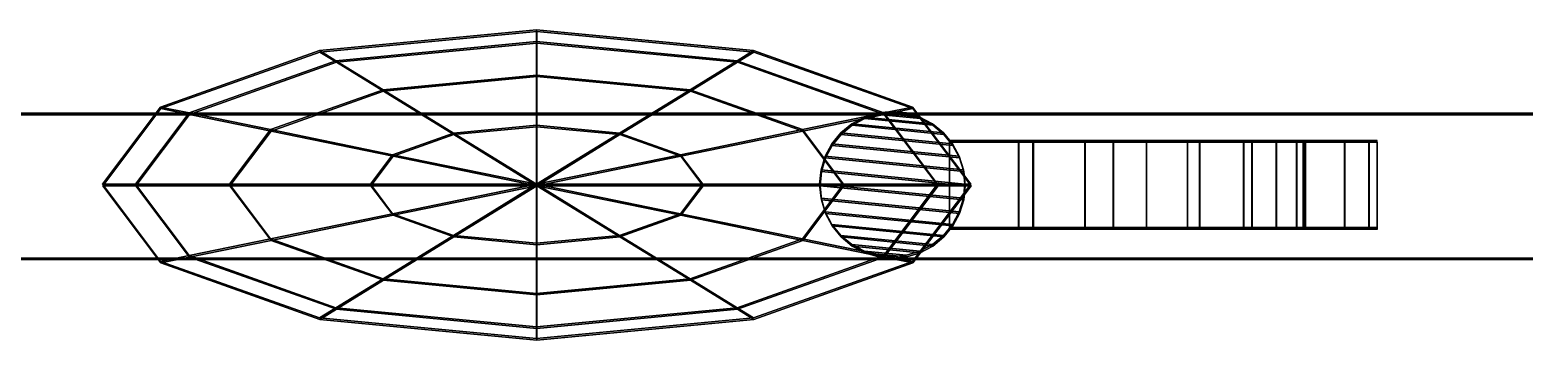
# Model space of a CAD drawing. Extents: x -25 to 25, y -1.1 to 1.1.
# Drawn here: x -3.55 to 6.77, y -1.08 to 1.06 of the extents above; entities that cross this region are included whole.
import ezdxf

# ---------------------------------------------------------------- set-up
doc = ezdxf.new("R2010")
doc.units = 0

# ---------------------------------------------------------------- blocks, each defined once
blk = doc.blocks.new('Noteline_007')
at = {"layer": 'Meshes', "color": 250}
mesh = blk.add_polyface(dxfattribs=at)
corners = [(25.0304, 0.499658, -0.169316), (25.0304, -0.499659, -0.169316), (-25.0184, -0.499658, -0.169316), (-25.0184, 0.499659, -0.169316), (25.0304, 0.499658, 0.219393), (25.0304, -0.499659, 0.219393), (-25.0184, -0.499658, 0.219393), (-25.0184, 0.499658, 0.219393)]
mesh.append_faces([[corners[k] for k in face] for face in [(0, 1, 2, 3), (4, 7, 6, 5), (0, 4, 5, 1), (1, 5, 6, 2), (2, 6, 7, 3), (4, 0, 3, 7)]], dxfattribs={"color": 250})
blk = doc.blocks.new('Noteline_006')
at = {"layer": 'Meshes', "color": 250}
mesh = blk.add_polyface(dxfattribs=at)
corners = [(25.0304, 0.499658, -0.169316), (25.0304, -0.499659, -0.169316), (-25.0184, -0.499658, -0.169316), (-25.0184, 0.499659, -0.169316), (25.0304, 0.499658, 0.219393), (25.0304, -0.499659, 0.219393), (-25.0184, -0.499658, 0.219393), (-25.0184, 0.499658, 0.219393)]
mesh.append_faces([[corners[k] for k in face] for face in [(0, 1, 2, 3), (4, 7, 6, 5), (0, 4, 5, 1), (1, 5, 6, 2), (2, 6, 7, 3), (4, 0, 3, 7)]], dxfattribs={"color": 250})
blk = doc.blocks.new('Noteline_005')
at = {"layer": 'Meshes', "color": 250}
mesh = blk.add_polyface(dxfattribs=at)
corners = [(25.0304, 0.499658, -0.169316), (25.0304, -0.499659, -0.169316), (-25.0184, -0.499658, -0.169316), (-25.0184, 0.499659, -0.169316), (25.0304, 0.499658, 0.219393), (25.0304, -0.499659, 0.219393), (-25.0184, -0.499658, 0.219393), (-25.0184, 0.499658, 0.219393)]
mesh.append_faces([[corners[k] for k in face] for face in [(0, 1, 2, 3), (4, 7, 6, 5), (0, 4, 5, 1), (1, 5, 6, 2), (2, 6, 7, 3), (4, 0, 3, 7)]], dxfattribs={"color": 250})
blk = doc.blocks.new('Noteline_004')
at = {"layer": 'Meshes', "color": 250}
mesh = blk.add_polyface(dxfattribs=at)
corners = [(25.0304, 0.499658, -0.169316), (25.0304, -0.499659, -0.169316), (-25.0184, -0.499658, -0.169316), (-25.0184, 0.499659, -0.169316), (25.0304, 0.499658, 0.219393), (25.0304, -0.499659, 0.219393), (-25.0184, -0.499658, 0.219393), (-25.0184, 0.499658, 0.219393)]
mesh.append_faces([[corners[k] for k in face] for face in [(0, 1, 2, 3), (4, 7, 6, 5), (0, 4, 5, 1), (1, 5, 6, 2), (2, 6, 7, 3), (4, 0, 3, 7)]], dxfattribs={"color": 250})
blk = doc.blocks.new('Noteline')
at = {"color": 50}
for points in [[(-0.048166, 1.06459, -2.01819), (-1.5476, 0.921853, -2.01819), (-1.43346, 0.851622, -1.35222), (-0.048166, 0.983489, -1.35222)], [(-0.048166, 0.983489, -2.68416), (-1.43346, 0.851622, -2.68416), (-1.5476, 0.921853, -2.01819), (-0.048166, 1.06459, -2.01819)], [(1.33713, 0.851622, -2.68416), (-0.048166, 0.983489, -2.68416), (-0.048166, 1.06459, -2.01819), (1.45126, 0.921853, -2.01819)], [(1.45126, 0.921853, -2.01819), (-0.048166, 1.06459, -2.01819), (-0.048166, 0.983489, -1.35222), (1.33713, 0.851622, -1.35222)], [(-0.048166, 0.983489, -1.35222), (-1.43346, 0.851622, -1.35222), (-1.10842, 0.651621, -0.787638), (-0.048166, 0.752547, -0.787638)], [(-0.048166, 0.752547, -3.24874), (-1.10842, 0.651621, -3.24874), (-1.43346, 0.851622, -2.68416), (-0.048166, 0.983489, -2.68416)], [(1.01209, 0.651621, -3.24874), (-0.048166, 0.752547, -3.24874), (-0.048166, 0.983489, -2.68416), (1.33713, 0.851622, -2.68416)], [(1.33713, 0.851622, -1.35222), (-0.048166, 0.983489, -1.35222), (-0.048166, 0.752547, -0.787638), (1.01209, 0.651621, -0.787638)], [(-1.43346, 0.851622, -2.68416), (-2.44757, 0.491355, -2.68416), (-2.64526, 0.531903, -2.01819), (-1.5476, 0.921853, -2.01819)], [(-1.5476, 0.921853, -2.01819), (-2.64526, 0.531903, -2.01819), (-2.44757, 0.491355, -1.35222), (-1.43346, 0.851622, -1.35222)], [(-1.10842, 0.651621, -3.24874), (-1.88459, 0.375885, -3.24874), (-2.44757, 0.491355, -2.68416), (-1.43346, 0.851622, -2.68416)], [(-1.43346, 0.851622, -1.35222), (-2.44757, 0.491355, -1.35222), (-1.88459, 0.375885, -0.787638), (-1.10842, 0.651621, -0.787638)], [(2.35123, 0.491355, -1.35222), (1.33713, 0.851622, -1.35222), (1.01209, 0.651621, -0.787638), (1.78825, 0.375885, -0.787638)], [(1.78825, 0.375885, -3.24874), (1.01209, 0.651621, -3.24874), (1.33713, 0.851622, -2.68416), (2.35123, 0.491355, -2.68416)], [(2.54892, 0.531903, -2.01819), (1.45126, 0.921853, -2.01819), (1.33713, 0.851622, -1.35222), (2.35123, 0.491355, -1.35222)], [(2.35123, 0.491355, -2.68416), (1.33713, 0.851622, -2.68416), (1.45126, 0.921853, -2.01819), (2.54892, 0.531903, -2.01819)], [(-0.048166, 0.752547, -0.787638), (-1.10842, 0.651621, -0.787638), (-0.621974, 0.352298, -0.410396), (-0.048166, 0.406919, -0.410396)], [(-0.048166, 0.406919, -3.62599), (-0.621974, 0.352298, -3.62599), (-1.10842, 0.651621, -3.24874), (-0.048166, 0.752547, -3.24874)], [(0.525642, 0.352298, -3.62599), (-0.048166, 0.406919, -3.62599), (-0.048166, 0.752547, -3.24874), (1.01209, 0.651621, -3.24874)], [(1.01209, 0.651621, -0.787638), (-0.048166, 0.752547, -0.787638), (-0.048166, 0.406919, -0.410396), (0.525641, 0.352298, -0.410396)], [(-0.621974, 0.352298, -3.62599), (-1.04203, 0.20307, -3.62599), (-1.88459, 0.375885, -3.24874), (-1.10842, 0.651621, -3.24874)], [(-1.10842, 0.651621, -0.787638), (-1.88459, 0.375885, -0.787638), (-1.04203, 0.20307, -0.410396), (-0.621974, 0.352298, -0.410396)], [(1.78825, 0.375885, -0.787638), (1.01209, 0.651621, -0.787638), (0.525641, 0.352298, -0.410396), (0.945698, 0.20307, -0.410396)], [(0.945698, 0.20307, -3.62599), (0.525642, 0.352298, -3.62599), (1.01209, 0.651621, -3.24874), (1.78825, 0.375885, -3.24874)], [(-2.64526, 0.531903, -2.01819), (-3.04703, -0.000778, -2.01819), (-2.81875, -0.000778, -1.35222), (-2.44757, 0.491355, -1.35222)], [(-2.44757, 0.491355, -2.68416), (-2.81875, -0.000778, -2.68416), (-3.04703, -0.000778, -2.01819), (-2.64526, 0.531903, -2.01819)], [(2.72242, -0.000778, -2.68416), (2.35123, 0.491355, -2.68416), (2.54892, 0.531903, -2.01819), (2.9507, -0.000778, -2.01819)], [(2.9507, -0.000778, -2.01819), (2.54892, 0.531903, -2.01819), (2.35123, 0.491355, -1.35222), (2.72242, -0.000778, -1.35222)], [(-2.44757, 0.491355, -1.35222), (-2.81875, -0.000778, -1.35222), (-2.16868, -0.000778, -0.787638), (-1.88459, 0.375885, -0.787638)], [(-1.88459, 0.375885, -3.24874), (-2.16868, -0.000778, -3.24874), (-2.81875, -0.000778, -2.68416), (-2.44757, 0.491355, -2.68416)], [(2.07235, -0.000778, -3.24874), (1.78825, 0.375885, -3.24874), (2.35123, 0.491355, -2.68416), (2.72242, -0.000778, -2.68416)], [(1.78825, 0.375885, -0.787638), (2.07235, -0.000778, -0.787638), (2.72242, -0.000778, -1.35222), (2.35123, 0.491355, -1.35222)], [(2.05414, 0.354295, -2.10584), (2.05414, 0.354292, 17.9503), (2.13007, 0.416604, 17.9503), (2.13007, 0.416606, -2.10584)], [(2.13007, 0.416604, 17.9503), (2.05414, 0.354292, 17.9503), (2.82504, 0.278367, 17.9503), (2.76273, 0.354294, 17.9503)], [(2.13007, 0.416606, -2.10584), (2.13007, 0.416604, 17.9503), (2.21669, 0.462906, 17.9503), (2.2167, 0.462908, -2.10584)], [(2.21669, 0.462906, 17.9503), (2.13007, 0.416604, 17.9503), (2.76273, 0.354294, 17.9503), (2.6868, 0.416608, 17.9503)], [(2.2167, 0.462908, -2.10584), (2.21669, 0.462906, 17.9503), (2.31068, 0.491419, 17.9503), (2.31069, 0.49142, -2.10584)], [(2.31068, 0.491419, 17.9503), (2.21669, 0.462906, 17.9503), (2.6868, 0.416608, 17.9503), (2.60017, 0.462909, 17.9503)], [(2.31069, 0.49142, -2.10584), (2.31068, 0.491419, 17.9503), (2.40843, 0.501047, 17.9503), (2.40844, 0.501047, -2.10584)], [(2.40843, 0.501047, 17.9503), (2.31068, 0.491419, 17.9503), (2.60017, 0.462909, 17.9503), (2.50618, 0.491421, 17.9503)], [(2.40844, 0.501047, -2.10584), (2.40843, 0.501047, 17.9503), (2.50618, 0.491421, 17.9503), (2.50619, 0.49142, -2.10584)], [(2.50619, 0.49142, -2.10584), (2.50618, 0.491421, 17.9503), (2.60017, 0.462909, 17.9503), (2.60018, 0.462907, -2.10584)], [(2.60018, 0.462907, -2.10584), (2.60017, 0.462909, 17.9503), (2.6868, 0.416608, 17.9503), (2.6868, 0.416605, -2.10584)], [(2.76273, 0.354294, 17.9503), (2.76273, 0.354294, -2.10584), (2.6868, 0.416605, -2.10584), (2.6868, 0.416608, 17.9503)], [(-1.88459, 0.375885, -0.787638), (-2.16868, -0.000778, -0.787638), (-1.19578, -0.000778, -0.410396), (-1.04203, 0.20307, -0.410396)], [(-1.04203, 0.20307, -3.62599), (-1.19578, -0.000778, -3.62599), (-2.16868, -0.000778, -3.24874), (-1.88459, 0.375885, -3.24874)], [(-0.048166, -0.000778, -3.75846), (-1.04203, 0.20307, -3.62599), (-0.621974, 0.352298, -3.62599)], [(-0.621974, 0.352298, -0.410396), (-1.04203, 0.20307, -0.410396), (-0.048166, -0.000778, -0.277925)], [(-0.048166, 0.406919, -0.410396), (-0.621974, 0.352298, -0.410396), (-0.048166, -0.000778, -0.277925)], [(-0.048166, -0.000778, -3.75846), (-0.621974, 0.352298, -3.62599), (-0.048166, 0.406919, -3.62599)], [(-0.048166, -0.000778, -3.75846), (-0.048166, 0.406919, -3.62599), (0.525642, 0.352298, -3.62599)], [(0.525641, 0.352298, -0.410396), (-0.048166, 0.406919, -0.410396), (-0.048166, -0.000778, -0.277925)], [(0.945698, 0.20307, -0.410396), (0.525641, 0.352298, -0.410396), (-0.048166, -0.000778, -0.277925)], [(-0.048166, -0.000778, -3.75846), (0.525642, 0.352298, -3.62599), (0.945698, 0.20307, -3.62599)], [(1.09945, -0.000778, -3.62599), (0.945698, 0.20307, -3.62599), (1.78825, 0.375885, -3.24874), (2.07235, -0.000778, -3.24874)], [(2.07235, -0.000778, -0.787638), (1.78825, 0.375885, -0.787638), (0.945698, 0.20307, -0.410396), (1.09945, -0.000778, -0.410396)], [(1.99183, 0.278368, -2.10584), (1.99183, 0.278365, 17.9503), (2.05414, 0.354292, 17.9503), (2.05414, 0.354295, -2.10584)], [(2.05414, 0.354292, 17.9503), (1.99183, 0.278365, 17.9503), (2.87134, 0.191742, 17.9503), (2.82504, 0.278367, 17.9503)], [(2.76273, 0.354294, -2.10584), (2.76273, 0.354294, 17.9503), (2.82504, 0.278367, 17.9503), (2.82504, 0.278367, -2.10584)], [(1.94553, 0.191744, -2.10584), (1.94553, 0.191741, 17.9503), (1.99183, 0.278365, 17.9503), (1.99183, 0.278368, -2.10584)], [(1.99183, 0.278365, 17.9503), (1.94553, 0.191741, 17.9503), (2.89985, 0.097749, 17.9503), (2.87134, 0.191742, 17.9503)], [(3.28143, -0.300068, 17.2446), (2.80504, -0.300068, 17.3036), (2.80504, 0.301452, 17.3036), (3.28143, 0.301452, 17.2446)], [(3.38095, 0.301452, 17.8742), (2.80505, 0.301452, 17.9455), (2.80504, 0.301452, 17.3036), (3.28143, 0.301452, 17.2446)], [(3.38095, -0.300068, 17.8742), (2.80505, -0.300068, 17.9455), (2.80505, 0.301452, 17.9455), (3.38095, 0.301452, 17.8742)], [(2.82504, 0.278367, -2.10584), (2.82504, 0.278367, 17.9503), (2.87134, 0.191742, 17.9503), (2.87134, 0.191743, -2.10584)], [(3.7395, -0.300068, 17.0697), (3.28143, -0.300068, 17.2446), (3.28143, 0.301452, 17.2446), (3.7395, 0.301452, 17.0697)], [(3.93472, 0.301452, 17.6628), (3.38095, 0.301452, 17.8742), (3.28143, 0.301452, 17.2446), (3.7395, 0.301452, 17.0697)], [(3.93472, -0.300068, 17.6628), (3.38095, -0.300068, 17.8742), (3.38095, 0.301452, 17.8742), (3.93472, 0.301452, 17.6628)], [(4.16166, -0.300068, 11.6761), (3.7395, -0.300068, 11.3921), (3.7395, 0.301452, 11.3921), (4.16166, 0.301452, 11.6761)], [(3.7395, -0.300068, 11.3921), (3.93472, -0.300068, 10.7991), (3.93472, 0.301452, 10.7991), (3.7395, 0.301452, 11.3921)], [(4.16166, -0.300068, 16.7858), (3.7395, -0.300068, 17.0697), (3.7395, 0.301452, 17.0697), (4.16166, 0.301452, 16.7858)], [(4.44508, 0.301452, 17.3195), (3.93472, 0.301452, 17.6628), (3.7395, 0.301452, 17.0697), (4.16166, 0.301452, 16.7858)], [(4.44508, 0.301452, 11.1424), (3.93472, 0.301452, 10.7991), (3.7395, 0.301452, 11.3921), (4.16166, 0.301452, 11.6761)], [(4.44508, -0.300068, 17.3195), (3.93472, -0.300068, 17.6628), (3.93472, 0.301452, 17.6628), (4.44508, 0.301452, 17.3195)], [(4.44508, -0.300068, 11.1424), (3.93472, -0.300068, 10.7991), (3.93472, 0.301452, 10.7991), (4.44508, 0.301452, 11.1424)], [(4.16166, -0.300068, 11.6761), (4.53169, -0.300068, 12.0582), (4.53169, 0.301452, 12.0582), (4.16166, 0.301452, 11.6761)], [(4.16166, -0.300068, 16.7858), (4.53169, -0.300068, 16.4037), (4.53169, 0.301452, 16.4037), (4.16166, 0.301452, 16.7858)], [(4.44508, 0.301452, 17.3195), (4.89241, 0.301452, 16.8576), (4.53169, 0.301452, 16.4037), (4.16166, 0.301452, 16.7858)], [(4.44508, 0.301452, 11.1424), (4.89241, 0.301452, 11.6043), (4.53169, 0.301452, 12.0582), (4.16166, 0.301452, 11.6761)], [(4.44508, -0.300068, 17.3195), (4.89241, -0.300068, 16.8576), (4.89241, 0.301452, 16.8576), (4.44508, 0.301452, 17.3195)], [(4.44508, -0.300068, 11.1424), (4.89241, -0.300068, 11.6043), (4.89241, 0.301452, 11.6043), (4.44508, 0.301452, 11.1424)], [(4.83537, -0.300068, 15.938), (4.53169, -0.300068, 16.4037), (4.53169, 0.301452, 16.4037), (4.83537, 0.301452, 15.938)], [(4.53169, -0.300068, 12.0582), (4.83537, -0.300068, 12.5238), (4.83537, 0.301452, 12.5238), (4.53169, 0.301452, 12.0582)], [(4.89241, 0.301452, 11.6043), (5.25953, 0.301452, 12.1672), (4.83537, 0.301452, 12.5238), (4.53169, 0.301452, 12.0582)], [(5.25953, 0.301452, 16.2947), (4.89241, 0.301452, 16.8576), (4.53169, 0.301452, 16.4037), (4.83537, 0.301452, 15.938)], [(5.06102, -0.300068, 15.4068), (4.83537, -0.300068, 15.938), (4.83537, 0.301452, 15.938), (5.06102, 0.301452, 15.4068)], [(4.83537, -0.300068, 12.5238), (5.06102, -0.300068, 13.0551), (5.06102, 0.301452, 13.0551), (4.83537, 0.301452, 12.5238)], [(5.25953, 0.301452, 12.1672), (5.53232, 0.301452, 12.8094), (5.06102, 0.301452, 13.0551), (4.83537, 0.301452, 12.5238)], [(5.53232, 0.301452, 15.6525), (5.25953, 0.301452, 16.2947), (4.83537, 0.301452, 15.938), (5.06102, 0.301452, 15.4068)], [(4.89241, -0.300068, 11.6043), (5.25953, -0.300068, 12.1672), (5.25953, 0.301452, 12.1672), (4.89241, 0.301452, 11.6043)], [(5.25953, -0.300068, 16.2947), (4.89241, -0.300068, 16.8576), (4.89241, 0.301452, 16.8576), (5.25953, 0.301452, 16.2947)], [(5.19997, -0.300068, 14.8304), (5.06102, -0.300068, 15.4068), (5.06102, 0.301452, 15.4068), (5.19997, 0.301452, 14.8304)], [(5.06102, -0.300068, 13.0551), (5.19997, -0.300068, 13.6315), (5.19997, 0.301452, 13.6315), (5.06102, 0.301452, 13.0551)], [(5.53232, 0.301452, 12.8094), (5.7003, 0.301452, 13.5063), (5.19997, 0.301452, 13.6315), (5.06102, 0.301452, 13.0551)], [(5.7003, 0.301452, 14.9556), (5.53232, 0.301452, 15.6525), (5.06102, 0.301452, 15.4068), (5.19997, 0.301452, 14.8304)], [(5.19997, -0.300068, 14.8304), (5.24689, -0.300068, 14.2309), (5.24689, 0.301452, 14.2309), (5.19997, 0.301452, 14.8304)], [(5.19997, -0.300068, 13.6315), (5.24689, -0.300068, 14.2309), (5.24689, 0.301452, 14.2309), (5.19997, 0.301452, 13.6315)], [(5.7003, 0.301452, 13.5063), (5.75702, 0.301452, 14.2309), (5.24689, 0.301452, 14.2309), (5.19997, 0.301452, 13.6315)], [(5.7003, 0.301452, 14.9556), (5.75702, 0.301452, 14.2309), (5.24689, 0.301452, 14.2309), (5.19997, 0.301452, 14.8304)], [(5.25953, -0.300068, 12.1672), (5.53232, -0.300068, 12.8094), (5.53232, 0.301452, 12.8094), (5.25953, 0.301452, 12.1672)], [(5.53232, -0.300068, 15.6525), (5.25953, -0.300068, 16.2947), (5.25953, 0.301452, 16.2947), (5.53232, 0.301452, 15.6525)], [(5.53232, -0.300068, 12.8094), (5.7003, -0.300068, 13.5063), (5.7003, 0.301452, 13.5063), (5.53232, 0.301452, 12.8094)], [(5.7003, -0.300068, 14.9556), (5.53232, -0.300068, 15.6525), (5.53232, 0.301452, 15.6525), (5.7003, 0.301452, 14.9556)], [(5.7003, -0.300068, 13.5063), (5.75702, -0.300068, 14.2309), (5.75702, 0.301452, 14.2309), (5.7003, 0.301452, 13.5063)], [(5.7003, -0.300068, 14.9556), (5.75702, -0.300068, 14.2309), (5.75702, 0.301452, 14.2309), (5.7003, 0.301452, 14.9556)], [(-1.04203, 0.20307, -0.410396), (-1.19578, -0.000778, -0.410396), (-0.048166, -0.000778, -0.277925)], [(-0.048166, -0.000778, -3.75846), (-1.19578, -0.000778, -3.62599), (-1.04203, 0.20307, -3.62599)], [(-0.048166, -0.000778, -3.75846), (0.945698, 0.20307, -3.62599), (1.09945, -0.000778, -3.62599)], [(1.09945, -0.000778, -0.410396), (0.945698, 0.20307, -0.410396), (-0.048166, -0.000778, -0.277925)], [(1.91702, 0.097751, -2.10584), (1.91702, 0.097748, 17.9503), (1.94553, 0.191741, 17.9503), (1.94553, 0.191744, -2.10584)], [(1.94553, 0.191741, 17.9503), (1.91702, 0.097748, 17.9503), (2.90948, 0, 17.9503), (2.89985, 0.097749, 17.9503)], [(2.87134, 0.191743, -2.10584), (2.87134, 0.191742, 17.9503), (2.89985, 0.097749, 17.9503), (2.89985, 0.09775, -2.10584)], [(1.90739, 0.000002, -2.10584), (1.90739, -0.000001, 17.9503), (1.91702, 0.097748, 17.9503), (1.91702, 0.097751, -2.10584)], [(1.91702, 0.097748, 17.9503), (1.90739, -0.000001, 17.9503), (2.89985, -0.097749, 17.9503), (2.90948, 0, 17.9503)], [(1.91702, -0.097748, -2.10584), (1.91702, -0.09775, 17.9503), (1.90739, -0.000001, 17.9503), (1.90739, 0.000002, -2.10584)], [(2.89985, 0.09775, -2.10584), (2.89985, 0.097749, 17.9503), (2.90948, 0, 17.9503), (2.90948, 0.000001, -2.10584)], [(2.90948, 0.000001, -2.10584), (2.90948, 0, 17.9503), (2.89985, -0.097749, 17.9503), (2.89985, -0.097748, -2.10584)], [(-2.81875, -0.000778, -2.68416), (-2.44757, -0.492911, -2.68416), (-2.64526, -0.533459, -2.01819), (-3.04703, -0.000778, -2.01819)], [(-3.04703, -0.000778, -2.01819), (-2.64526, -0.533459, -2.01819), (-2.44757, -0.492911, -1.35222), (-2.81875, -0.000778, -1.35222)], [(-2.16868, -0.000778, -3.24874), (-1.88459, -0.377441, -3.24874), (-2.44757, -0.492911, -2.68416), (-2.81875, -0.000778, -2.68416)], [(-2.81875, -0.000778, -1.35222), (-2.44757, -0.492911, -1.35222), (-1.88459, -0.377441, -0.787638), (-2.16868, -0.000778, -0.787638)], [(-1.19578, -0.000778, -3.62599), (-1.04203, -0.204626, -3.62599), (-1.88459, -0.377441, -3.24874), (-2.16868, -0.000778, -3.24874)], [(-2.16868, -0.000778, -0.787638), (-1.88459, -0.377441, -0.787638), (-1.04203, -0.204626, -0.410396), (-1.19578, -0.000778, -0.410396)], [(-0.048166, -0.000778, -3.75846), (-1.04203, -0.204626, -3.62599), (-1.19578, -0.000778, -3.62599)], [(-1.19578, -0.000778, -0.410396), (-1.04203, -0.204626, -0.410396), (-0.048166, -0.000778, -0.277925)], [(-1.04203, -0.204626, -0.410396), (-0.621973, -0.353854, -0.410396), (-0.048166, -0.000778, -0.277925)], [(-0.048166, -0.000778, -3.75846), (-0.621973, -0.353854, -3.62599), (-1.04203, -0.204626, -3.62599)], [(-0.048166, -0.000778, -3.75846), (-0.048166, -0.408475, -3.62599), (-0.621973, -0.353854, -3.62599)], [(-0.621973, -0.353854, -0.410396), (-0.048166, -0.408475, -0.410396), (-0.048166, -0.000778, -0.277925)], [(-0.048166, -0.408475, -0.410396), (0.525641, -0.353854, -0.410396), (-0.048166, -0.000778, -0.277925)], [(-0.048166, -0.000778, -3.75846), (0.525642, -0.353854, -3.62599), (-0.048166, -0.408475, -3.62599)], [(-0.048166, -0.000778, -3.75846), (0.945698, -0.204626, -3.62599), (0.525642, -0.353854, -3.62599)], [(0.525641, -0.353854, -0.410396), (0.945698, -0.204626, -0.410396), (-0.048166, -0.000778, -0.277925)], [(0.945698, -0.204626, -0.410396), (1.09945, -0.000778, -0.410396), (-0.048166, -0.000778, -0.277925)], [(-0.048166, -0.000778, -3.75846), (1.09945, -0.000778, -3.62599), (0.945698, -0.204626, -3.62599)], [(1.78825, -0.377441, -0.787638), (2.07235, -0.000778, -0.787638), (1.09945, -0.000778, -0.410396), (0.945698, -0.204626, -0.410396)], [(0.945698, -0.204626, -3.62599), (1.09945, -0.000778, -3.62599), (2.07235, -0.000778, -3.24874), (1.78825, -0.377441, -3.24874)], [(2.07235, -0.000778, -0.787638), (1.78825, -0.377441, -0.787638), (2.35123, -0.492911, -1.35222), (2.72242, -0.000778, -1.35222)], [(1.78825, -0.377441, -3.24874), (2.07235, -0.000778, -3.24874), (2.72242, -0.000778, -2.68416), (2.35123, -0.492911, -2.68416)], [(1.90739, -0.000001, 17.9503), (1.91702, -0.09775, 17.9503), (2.87134, -0.191741, 17.9503), (2.89985, -0.097749, 17.9503)], [(1.94553, -0.19174, -2.10584), (1.94553, -0.191742, 17.9503), (1.91702, -0.09775, 17.9503), (1.91702, -0.097748, -2.10584)], [(1.91702, -0.09775, 17.9503), (1.94553, -0.191742, 17.9503), (2.82504, -0.278365, 17.9503), (2.87134, -0.191741, 17.9503)], [(2.54892, -0.533459, -2.01819), (2.9507, -0.000778, -2.01819), (2.72242, -0.000778, -1.35222), (2.35123, -0.492911, -1.35222)], [(2.35123, -0.492911, -2.68416), (2.72242, -0.000778, -2.68416), (2.9507, -0.000778, -2.01819), (2.54892, -0.533459, -2.01819)], [(2.89985, -0.097748, -2.10584), (2.89985, -0.097749, 17.9503), (2.87134, -0.191741, 17.9503), (2.87134, -0.191741, -2.10584)], [(-1.88459, -0.377441, -0.787638), (-1.10842, -0.653177, -0.787638), (-0.621973, -0.353854, -0.410396), (-1.04203, -0.204626, -0.410396)], [(-1.04203, -0.204626, -3.62599), (-0.621973, -0.353854, -3.62599), (-1.10842, -0.653177, -3.24874), (-1.88459, -0.377441, -3.24874)], [(1.01209, -0.653177, -0.787638), (1.78825, -0.377441, -0.787638), (0.945698, -0.204626, -0.410396), (0.525641, -0.353854, -0.410396)], [(0.525642, -0.353854, -3.62599), (0.945698, -0.204626, -3.62599), (1.78825, -0.377441, -3.24874), (1.01209, -0.653177, -3.24874)], [(1.99183, -0.278365, -2.10584), (1.99183, -0.278366, 17.9503), (1.94553, -0.191742, 17.9503), (1.94553, -0.19174, -2.10584)], [(1.94553, -0.191742, 17.9503), (1.99183, -0.278366, 17.9503), (2.76273, -0.354292, 17.9503), (2.82504, -0.278365, 17.9503)], [(2.87134, -0.191741, -2.10584), (2.87134, -0.191741, 17.9503), (2.82504, -0.278365, 17.9503), (2.82504, -0.278365, -2.10584)], [(2.05414, -0.354292, -2.10584), (2.05414, -0.354293, 17.9503), (1.99183, -0.278366, 17.9503), (1.99183, -0.278365, -2.10584)], [(1.99183, -0.278366, 17.9503), (2.05414, -0.354293, 17.9503), (2.6868, -0.416603, 17.9503), (2.76273, -0.354292, 17.9503)], [(2.82504, -0.278365, -2.10584), (2.82504, -0.278365, 17.9503), (2.76273, -0.354292, 17.9503), (2.76273, -0.354292, -2.10584)], [(3.38095, -0.300068, 17.8742), (2.80505, -0.300068, 17.9455), (2.80504, -0.300068, 17.3036), (3.28143, -0.300068, 17.2446)], [(3.93472, -0.300068, 17.6628), (3.38095, -0.300068, 17.8742), (3.28143, -0.300068, 17.2446), (3.7395, -0.300068, 17.0697)], [(4.44508, -0.300068, 17.3195), (3.93472, -0.300068, 17.6628), (3.7395, -0.300068, 17.0697), (4.16166, -0.300068, 16.7858)], [(4.44508, -0.300068, 11.1424), (3.93472, -0.300068, 10.7991), (3.7395, -0.300068, 11.3921), (4.16166, -0.300068, 11.6761)], [(4.44508, -0.300068, 17.3195), (4.89241, -0.300068, 16.8576), (4.53169, -0.300068, 16.4037), (4.16166, -0.300068, 16.7858)], [(4.44508, -0.300068, 11.1424), (4.89241, -0.300068, 11.6043), (4.53169, -0.300068, 12.0582), (4.16166, -0.300068, 11.6761)], [(4.89241, -0.300068, 11.6043), (5.25953, -0.300068, 12.1672), (4.83537, -0.300068, 12.5238), (4.53169, -0.300068, 12.0582)], [(5.25953, -0.300068, 16.2947), (4.89241, -0.300068, 16.8576), (4.53169, -0.300068, 16.4037), (4.83537, -0.300068, 15.938)], [(5.25953, -0.300068, 12.1672), (5.53232, -0.300068, 12.8094), (5.06102, -0.300068, 13.0551), (4.83537, -0.300068, 12.5238)], [(5.53232, -0.300068, 15.6525), (5.25953, -0.300068, 16.2947), (4.83537, -0.300068, 15.938), (5.06102, -0.300068, 15.4068)], [(5.53232, -0.300068, 12.8094), (5.7003, -0.300068, 13.5063), (5.19997, -0.300068, 13.6315), (5.06102, -0.300068, 13.0551)], [(5.7003, -0.300068, 14.9556), (5.53232, -0.300068, 15.6525), (5.06102, -0.300068, 15.4068), (5.19997, -0.300068, 14.8304)], [(5.7003, -0.300068, 13.5063), (5.75702, -0.300068, 14.2309), (5.24689, -0.300068, 14.2309), (5.19997, -0.300068, 13.6315)], [(5.7003, -0.300068, 14.9556), (5.75702, -0.300068, 14.2309), (5.24689, -0.300068, 14.2309), (5.19997, -0.300068, 14.8304)], [(-2.44757, -0.492911, -1.35222), (-1.43346, -0.853178, -1.35222), (-1.10842, -0.653177, -0.787638), (-1.88459, -0.377441, -0.787638)], [(-1.88459, -0.377441, -3.24874), (-1.10842, -0.653177, -3.24874), (-1.43346, -0.853178, -2.68416), (-2.44757, -0.492911, -2.68416)], [(-0.621973, -0.353854, -3.62599), (-0.048166, -0.408475, -3.62599), (-0.048166, -0.754103, -3.24874), (-1.10842, -0.653177, -3.24874)], [(-1.10842, -0.653177, -0.787638), (-0.048166, -0.754103, -0.787638), (-0.048166, -0.408475, -0.410396), (-0.621973, -0.353854, -0.410396)], [(-0.048166, -0.754103, -0.787638), (1.01209, -0.653177, -0.787638), (0.525641, -0.353854, -0.410396), (-0.048166, -0.408475, -0.410396)], [(-0.048166, -0.408475, -3.62599), (0.525642, -0.353854, -3.62599), (1.01209, -0.653177, -3.24874), (-0.048166, -0.754103, -3.24874)], [(1.01209, -0.653177, -3.24874), (1.78825, -0.377441, -3.24874), (2.35123, -0.492911, -2.68416), (1.33713, -0.853178, -2.68416)], [(1.33713, -0.853178, -1.35222), (2.35123, -0.492911, -1.35222), (1.78825, -0.377441, -0.787638), (1.01209, -0.653177, -0.787638)], [(2.13007, -0.416603, -2.10584), (2.13007, -0.416604, 17.9503), (2.05414, -0.354293, 17.9503), (2.05414, -0.354292, -2.10584)], [(2.05414, -0.354293, 17.9503), (2.13007, -0.416604, 17.9503), (2.60018, -0.462905, 17.9503), (2.6868, -0.416603, 17.9503)], [(2.76273, -0.354292, -2.10584), (2.76273, -0.354292, 17.9503), (2.6868, -0.416603, 17.9503), (2.6868, -0.416603, -2.10584)], [(-2.64526, -0.533459, -2.01819), (-1.5476, -0.923409, -2.01819), (-1.43346, -0.853178, -1.35222), (-2.44757, -0.492911, -1.35222)], [(-2.44757, -0.492911, -2.68416), (-1.43346, -0.853178, -2.68416), (-1.5476, -0.923409, -2.01819), (-2.64526, -0.533459, -2.01819)], [(1.33713, -0.853178, -2.68416), (2.35123, -0.492911, -2.68416), (2.54892, -0.533459, -2.01819), (1.45126, -0.923409, -2.01819)], [(1.45126, -0.923409, -2.01819), (2.54892, -0.533459, -2.01819), (2.35123, -0.492911, -1.35222), (1.33713, -0.853178, -1.35222)], [(2.21669, -0.462905, -2.10584), (2.2167, -0.462905, 17.9503), (2.13007, -0.416604, 17.9503), (2.13007, -0.416603, -2.10584)], [(2.13007, -0.416604, 17.9503), (2.2167, -0.462905, 17.9503), (2.50619, -0.491417, 17.9503), (2.60018, -0.462905, 17.9503)], [(2.31069, -0.491417, -2.10584), (2.31069, -0.491417, 17.9503), (2.2167, -0.462905, 17.9503), (2.21669, -0.462905, -2.10584)], [(2.2167, -0.462905, 17.9503), (2.31069, -0.491417, 17.9503), (2.40844, -0.501045, 17.9503), (2.50619, -0.491417, 17.9503)], [(2.40844, -0.501045, -2.10584), (2.40844, -0.501045, 17.9503), (2.31069, -0.491417, 17.9503), (2.31069, -0.491417, -2.10584)], [(2.50619, -0.491417, -2.10584), (2.50619, -0.491417, 17.9503), (2.40844, -0.501045, 17.9503), (2.40844, -0.501045, -2.10584)], [(2.60018, -0.462905, -2.10584), (2.60018, -0.462905, 17.9503), (2.50619, -0.491417, 17.9503), (2.50619, -0.491417, -2.10584)], [(2.6868, -0.416603, -2.10584), (2.6868, -0.416603, 17.9503), (2.60018, -0.462905, 17.9503), (2.60018, -0.462905, -2.10584)], [(-1.10842, -0.653177, -3.24874), (-0.048166, -0.754103, -3.24874), (-0.048166, -0.985045, -2.68416), (-1.43346, -0.853178, -2.68416)], [(-1.43346, -0.853178, -1.35222), (-0.048166, -0.985045, -1.35222), (-0.048166, -0.754103, -0.787638), (-1.10842, -0.653177, -0.787638)], [(-0.048166, -0.985045, -1.35222), (1.33713, -0.853178, -1.35222), (1.01209, -0.653177, -0.787638), (-0.048166, -0.754103, -0.787638)], [(-0.048166, -0.754103, -3.24874), (1.01209, -0.653177, -3.24874), (1.33713, -0.853178, -2.68416), (-0.048166, -0.985045, -2.68416)], [(-1.43346, -0.853178, -2.68416), (-0.048166, -0.985045, -2.68416), (-0.048166, -1.06614, -2.01819), (-1.5476, -0.923409, -2.01819)], [(-1.5476, -0.923409, -2.01819), (-0.048166, -1.06614, -2.01819), (-0.048166, -0.985045, -1.35222), (-1.43346, -0.853178, -1.35222)], [(-0.048166, -1.06614, -2.01819), (1.45126, -0.923409, -2.01819), (1.33713, -0.853178, -1.35222), (-0.048166, -0.985045, -1.35222)], [(-0.048166, -0.985045, -2.68416), (1.33713, -0.853178, -2.68416), (1.45126, -0.923409, -2.01819), (-0.048166, -1.06614, -2.01819)]]:
    blk.add_3dface(points, dxfattribs=at)
at = {"color": 250}
for points in [[(25.033, 0.48886, -8.20492), (25.033, -0.510457, -8.20492), (-25.0159, -0.510456, -8.20492), (-25.0158, 0.488861, -8.20492)], [(25.033, 0.48886, -4.20855), (25.033, -0.510457, -4.20855), (-25.0159, -0.510456, -4.20855), (-25.0158, 0.488861, -4.20855)], [(25.033, 0.48886, 7.82296), (25.033, -0.510457, 7.82296), (-25.0159, -0.510456, 7.82296), (-25.0158, 0.488861, 7.82296)], [(25.033, 0.48886, 3.81198), (25.033, -0.510457, 3.81198), (-25.0159, -0.510456, 3.81198), (-25.0158, 0.488861, 3.81198)], [(25.033, 0.48886, -7.81621), (-25.0158, 0.48886, -7.81621), (-25.0159, -0.510456, -7.81621), (25.033, -0.510457, -7.81621)], [(25.033, 0.48886, -3.81984), (-25.0158, 0.48886, -3.81984), (-25.0159, -0.510456, -3.81984), (25.033, -0.510457, -3.81984)], [(25.033, 0.48886, 8.21167), (-25.0158, 0.48886, 8.21167), (-25.0159, -0.510456, 8.21167), (25.033, -0.510457, 8.21167)], [(25.033, 0.48886, 4.20069), (-25.0158, 0.48886, 4.20069), (-25.0159, -0.510456, 4.20069), (25.033, -0.510457, 4.20069)], [(25.033, 0.48886, -7.81621), (25.033, 0.48886, -8.20492), (-25.0158, 0.488861, -8.20492), (-25.0158, 0.48886, -7.81621)], [(25.033, 0.48886, -3.81984), (25.033, 0.48886, -4.20855), (-25.0158, 0.488861, -4.20855), (-25.0158, 0.48886, -3.81984)], [(25.033, 0.48886, 8.21167), (25.033, 0.48886, 7.82296), (-25.0158, 0.488861, 7.82296), (-25.0158, 0.48886, 8.21167)], [(25.033, 0.48886, 4.20069), (25.033, 0.48886, 3.81198), (-25.0158, 0.488861, 3.81198), (-25.0158, 0.48886, 4.20069)], [(25.033, -0.510457, -8.20492), (25.033, -0.510457, -7.81621), (-25.0159, -0.510456, -7.81621), (-25.0159, -0.510456, -8.20492)], [(25.033, -0.510457, -4.20855), (25.033, -0.510457, -3.81984), (-25.0159, -0.510456, -3.81984), (-25.0159, -0.510456, -4.20855)], [(25.033, -0.510457, 7.82296), (25.033, -0.510457, 8.21167), (-25.0159, -0.510456, 8.21167), (-25.0159, -0.510456, 7.82296)], [(25.033, -0.510457, 3.81198), (25.033, -0.510457, 4.20069), (-25.0159, -0.510456, 4.20069), (-25.0159, -0.510456, 3.81198)]]:
    blk.add_3dface(points, dxfattribs=at)
blk = doc.blocks.new('YellowNote')
at = {"layer": 'Meshes', "color": 50}
mesh = blk.add_polyface(dxfattribs=at)
corners = [(2.81089, 0.355072, -17.4296), (2.87321, 0.279145, -17.4296), (2.91951, 0.192521, -17.4296), (2.94802, 0.098528, -17.4296), (2.95765, 0.000779, -17.4296), (2.94802, -0.09697, -17.4296), (2.91951, -0.190963, -17.4296), (2.87321, -0.277587, -17.4296), (2.81089, -0.353514, -17.4296), (2.73497, -0.415825, -17.4296), (2.64834, -0.462127, -17.4296), (2.55435, -0.490639, -17.4296), (2.4566, -0.500267, -17.4296), (2.35885, -0.490639, -17.4296), (2.26486, -0.462127, -17.4296), (2.17824, -0.415825, -17.4296), (2.10231, -0.353514, -17.4296), (2.04, -0.277587, -17.4296), (1.9937, -0.190962, -17.4296), (1.96518, -0.09697, -17.4296), (1.95556, 0.00078, -17.4296), (1.96518, 0.098529, -17.4296), (1.9937, 0.192522, -17.4296), (2.04, 0.279146, -17.4296), (2.10231, 0.355073, -17.4296), (2.17824, 0.417384, -17.4296), (2.26486, 0.463686, -17.4296), (2.35885, 0.492198, -17.4296), (2.4566, 0.501825, -17.4296), (2.55435, 0.492198, -17.4296), (2.64834, 0.463685, -17.4296), (2.73497, 0.417383, -17.4296), (2.8109, 0.355072, 2.62652), (2.87321, 0.279145, 2.62652), (2.91951, 0.19252, 2.62652), (2.94802, 0.098527, 2.62652), (2.95765, 0.000778, 2.62652), (2.94802, -0.096971, 2.62652), (2.91951, -0.190963, 2.62652), (2.87321, -0.277587, 2.62652), (2.81089, -0.353514, 2.62652), (2.73497, -0.415825, 2.62652), (2.64834, -0.462127, 2.62652), (2.55435, -0.490639, 2.62652), (2.4566, -0.500267, 2.62652), (2.35885, -0.490639, 2.62652), (2.26486, -0.462127, 2.62652), (2.17824, -0.415826, 2.62652), (2.10231, -0.353515, 2.62652), (2.04, -0.277588, 2.62652), (1.9937, -0.190964, 2.62652), (1.96518, -0.096972, 2.62652), (1.95556, 0.000777, 2.62652), (1.96518, 0.098526, 2.62652), (1.9937, 0.192519, 2.62652), (2.04, 0.279143, 2.62652), (2.10231, 0.35507, 2.62652), (2.17823, 0.417382, 2.62652), (2.26486, 0.463684, 2.62652), (2.35885, 0.492197, 2.62652), (2.4566, 0.501825, 2.62652), (2.55435, 0.492199, 2.62652), (2.64834, 0.463687, 2.62652), (2.73497, 0.417386, 2.62652), (4.94058, -0.29929, 1.53377), (5.30769, -0.29929, 0.970877), (5.58048, -0.29929, 0.328671), (5.74847, -0.29929, -0.368163), (5.80519, -0.29929, -1.09285), (5.74847, -0.29929, -1.81753), (5.58048, -0.29929, -2.51436), (5.30769, -0.29929, -3.15657), (4.94058, -0.29929, -3.71947), (4.49324, -0.29929, -4.18143), (3.98288, -0.29929, -4.52469), (2.85321, -0.29929, 2.62176), (3.42912, -0.29929, 2.55038), (3.98289, -0.29929, 2.339), (4.49325, -0.29929, 1.99573), (4.20983, -0.29929, 1.46199), (3.78767, -0.29929, 1.74594), (3.32959, -0.29929, 1.92079), (2.85321, -0.29929, 1.97984), (3.78766, -0.29929, -3.93163), (4.20983, -0.29929, -3.64769), (4.57986, -0.29929, -3.26556), (4.88353, -0.29929, -2.79994), (5.10918, -0.29929, -2.26871), (5.24814, -0.29929, -1.6923), (5.29506, -0.29929, -1.09285), (5.24814, -0.29929, -0.493396), (5.10918, -0.29929, 0.083018), (4.88353, -0.29929, 0.614244), (4.57986, -0.29929, 1.07987), (4.57986, 0.30223, 1.07987), (4.88353, 0.30223, 0.614244), (5.10918, 0.30223, 0.083018), (5.24814, 0.30223, -0.493396), (5.29506, 0.30223, -1.09285), (5.24814, 0.30223, -1.6923), (5.10918, 0.30223, -2.26871), (4.88353, 0.30223, -2.79994), (4.57986, 0.30223, -3.26556), (4.20983, 0.30223, -3.64769), (3.78766, 0.30223, -3.93163), (2.85321, 0.30223, 1.97984), (3.32959, 0.30223, 1.92079), (3.78767, 0.30223, 1.74594), (4.20983, 0.30223, 1.46199), (4.49325, 0.30223, 1.99573), (3.98289, 0.30223, 2.339), (3.42912, 0.30223, 2.55038), (2.85321, 0.30223, 2.62176), (3.98288, 0.30223, -4.52469), (4.49324, 0.30223, -4.18143), (4.94058, 0.30223, -3.71947), (5.30769, 0.30223, -3.15657), (5.58048, 0.30223, -2.51436), (5.74847, 0.30223, -1.81753), (5.80519, 0.30223, -1.09285), (5.74847, 0.30223, -0.368163), (5.58048, 0.30223, 0.328671), (5.30769, 0.30223, 0.970877), (4.94058, 0.30223, 1.53377), (2.12052, 0, -16.1114), (2.77059, 0, -16.676), (2.99886, 0, -17.342), (0.993864, 0.203848, -18.9498), (1.83642, 0.376663, -18.5725), (2.3994, 0.492133, -18.0079), (2.59709, 0.532681, -17.342), (2.3994, 0.492133, -16.676), (1.83642, 0.376663, -16.1114), (0.993864, 0.203848, -15.7342), (0.573807, 0.353076, -15.7342), (1.06026, 0.652399, -16.1114), (1.38529, 0.8524, -16.676), (1.49943, 0.922631, -17.342), (1.38529, 0.8524, -18.0079), (1.06026, 0.652399, -18.5725), (0.573808, 0.353076, -18.9498), (0, 0.407697, -18.9498), (0, 0.753325, -18.5725), (0, 0.984267, -18.0079), (0, 1.06536, -17.342), (0, 0.984267, -16.676), (0, 0.753325, -16.1114), (0, 0.407697, -15.7342), (-0.573808, 0.353076, -15.7342), (-1.06026, 0.652399, -16.1114), (-1.38529, 0.8524, -16.676), (-1.49943, 0.922631, -17.342), (-1.38529, 0.8524, -18.0079), (-1.06026, 0.652399, -18.5725), (-0.573808, 0.353076, -18.9498), (-0.993864, 0.203848, -18.9498), (-1.83642, 0.376663, -18.5725), (-2.3994, 0.492133, -18.0079), (-2.59709, 0.532681, -17.342), (-2.3994, 0.492133, -16.676), (-1.83642, 0.376663, -16.1114), (-0.993864, 0.203848, -15.7342), (0, 0, -15.6017), (-1.14761, 0, -15.7342), (-2.12052, 0, -16.1114), (-2.77059, 0, -16.676), (-2.99886, 0, -17.342), (-2.77059, 0, -18.0079), (-2.12052, 0, -18.5725), (-1.14761, 0, -18.9498), (0, 0, -19.0822), (-0.993864, -0.203848, -18.9498), (-1.83642, -0.376663, -18.5725), (-2.3994, -0.492133, -18.0079), (-2.59709, -0.532681, -17.342), (-2.3994, -0.492133, -16.676), (-1.83642, -0.376663, -16.1114), (-0.993864, -0.203848, -15.7342), (-0.573807, -0.353076, -15.7342), (-1.06026, -0.652399, -16.1114), (-1.38529, -0.8524, -16.676), (-1.49943, -0.922631, -17.342), (-1.38529, -0.8524, -18.0079), (-1.06026, -0.652399, -18.5725), (-0.573807, -0.353076, -18.9498), (0, -0.407697, -18.9498), (0, -0.753325, -18.5725), (0, -0.984267, -18.0079), (0, -1.06536, -17.342), (0, -0.984267, -16.676), (0, -0.753325, -16.1114), (0, -0.407697, -15.7342), (0.573807, -0.353076, -15.7342), (1.06026, -0.652399, -16.1114), (1.38529, -0.8524, -16.676), (1.49943, -0.922631, -17.342), (1.38529, -0.8524, -18.0079), (1.06026, -0.652399, -18.5725), (0.573808, -0.353076, -18.9498), (0.993864, -0.203848, -18.9498), (1.83642, -0.376663, -18.5725), (2.3994, -0.492133, -18.0079), (2.59709, -0.532681, -17.342), (2.3994, -0.492133, -16.676), (1.83642, -0.376663, -16.1114), (0.993864, -0.203848, -15.7342), (1.14761, 0, -15.7342), (2.77059, 0, -18.0079), (2.12052, 0, -18.5725), (1.14761, 0, -18.9498)]
mesh.append_faces([[corners[k] for k in face] for face in [(0, 32, 33, 1), (1, 33, 34, 2), (2, 34, 35, 3), (3, 35, 36, 4), (4, 36, 37, 5), (5, 37, 38, 6), (6, 38, 39, 7), (7, 39, 40, 8), (8, 40, 41, 9), (9, 41, 42, 10), (10, 42, 43, 11), (11, 43, 44, 12), (12, 44, 45, 13), (13, 45, 46, 14), (14, 46, 47, 15), (15, 47, 48, 16), (16, 48, 49, 17), (17, 49, 50, 18), (18, 50, 51, 19), (19, 51, 52, 20), (20, 52, 53, 21), (21, 53, 54, 22), (22, 54, 55, 23), (23, 55, 56, 24), (24, 56, 57, 25), (25, 57, 58, 26), (26, 58, 59, 27), (27, 59, 60, 28), (28, 60, 61, 29), (29, 61, 62, 30), (30, 62, 63, 31), (32, 0, 31, 63), (60, 59, 62, 61), (59, 58, 63, 62), (58, 57, 32, 63), (57, 56, 33, 32), (56, 55, 34, 33), (55, 54, 35, 34), (54, 53, 36, 35), (53, 52, 37, 36), (52, 51, 38, 37), (51, 50, 39, 38), (50, 49, 40, 39), (49, 48, 41, 40), (48, 47, 42, 41), (47, 46, 43, 42), (46, 45, 44, 43), (78, 64, 93, 79), (78, 77, 80, 79), (77, 76, 81, 80), (76, 75, 82, 81), (73, 74, 83, 84), (73, 72, 85, 84), (72, 71, 86, 85), (71, 70, 87, 86), (70, 69, 88, 87), (69, 68, 89, 88), (67, 68, 89, 90), (67, 66, 91, 90), (66, 65, 92, 91), (65, 64, 93, 92), (92, 93, 94, 95), (91, 92, 95, 96), (90, 91, 96, 97), (90, 89, 98, 97), (88, 89, 98, 99), (87, 88, 99, 100), (86, 87, 100, 101), (85, 86, 101, 102), (84, 85, 102, 103), (84, 83, 104, 103), (83, 74, 113, 104), (81, 82, 105, 106), (80, 81, 106, 107), (79, 80, 107, 108), (79, 93, 94, 108), (78, 64, 123, 109), (78, 77, 110, 109), (77, 76, 111, 110), (76, 75, 112, 111), (73, 74, 113, 114), (73, 72, 115, 114), (72, 71, 116, 115), (71, 70, 117, 116), (70, 69, 118, 117), (69, 68, 119, 118), (67, 68, 119, 120), (67, 66, 121, 120), (66, 65, 122, 121), (65, 64, 123, 122), (109, 123, 94, 108), (109, 110, 107, 108), (110, 111, 106, 107), (111, 112, 105, 106), (114, 113, 104, 103), (114, 115, 102, 103), (115, 116, 101, 102), (116, 117, 100, 101), (117, 118, 99, 100), (118, 119, 98, 99), (120, 119, 98, 97), (120, 121, 96, 97), (121, 122, 95, 96), (122, 123, 94, 95), (170, 127, 209), (209, 127, 128, 208), (208, 128, 129, 207), (207, 129, 130, 126), (126, 130, 131, 125), (132, 124, 125, 131), (124, 132, 133, 206), (206, 133, 162), (133, 134, 162), (132, 135, 134, 133), (131, 136, 135, 132), (130, 137, 136, 131), (129, 138, 137, 130), (128, 139, 138, 129), (127, 140, 139, 128), (170, 140, 127), (170, 141, 140), (140, 141, 142, 139), (139, 142, 143, 138), (138, 143, 144, 137), (137, 144, 145, 136), (136, 145, 146, 135), (135, 146, 147, 134), (134, 147, 162), (147, 148, 162), (146, 149, 148, 147), (145, 150, 149, 146), (144, 151, 150, 145), (143, 152, 151, 144), (142, 153, 152, 143), (141, 154, 153, 142), (170, 154, 141), (170, 155, 154), (154, 155, 156, 153), (153, 156, 157, 152), (152, 157, 158, 151), (151, 158, 159, 150), (150, 159, 160, 149), (149, 160, 161, 148), (148, 161, 162), (161, 163, 162), (160, 164, 163, 161), (159, 165, 164, 160), (158, 166, 165, 159), (157, 167, 166, 158), (156, 168, 167, 157), (155, 169, 168, 156), (170, 169, 155), (170, 171, 169), (169, 171, 172, 168), (168, 172, 173, 167), (167, 173, 174, 166), (166, 174, 175, 165), (165, 175, 176, 164), (164, 176, 177, 163), (163, 177, 162), (177, 178, 162), (176, 179, 178, 177), (175, 180, 179, 176), (174, 181, 180, 175), (173, 182, 181, 174), (172, 183, 182, 173), (171, 184, 183, 172), (170, 184, 171), (170, 185, 184), (184, 185, 186, 183), (183, 186, 187, 182), (182, 187, 188, 181), (181, 188, 189, 180), (180, 189, 190, 179), (179, 190, 191, 178), (178, 191, 162), (191, 192, 162), (190, 193, 192, 191), (189, 194, 193, 190), (188, 195, 194, 189), (187, 196, 195, 188), (186, 197, 196, 187), (185, 198, 197, 186), (170, 198, 185), (170, 199, 198), (198, 199, 200, 197), (197, 200, 201, 196), (196, 201, 202, 195), (195, 202, 203, 194), (194, 203, 204, 193), (193, 204, 205, 192), (192, 205, 162), (205, 206, 162), (204, 124, 206, 205), (124, 204, 203, 125), (202, 126, 125, 203), (201, 207, 126, 202), (200, 208, 207, 201), (199, 209, 208, 200), (170, 209, 199)]], dxfattribs={"color": 50})

msp = doc.modelspace()

# ---------------------------------------------------------------- block references
at = {"layer": '2'}
msp.add_blockref('YellowNote', (-0.048166, -0.000778, 15.3238), dxfattribs=at)
at = {"layer": '4'}
for name, p in [('Noteline', (0.00258, -0.010798, -0.025567)), ('Noteline_007', (0.00258, -0.010798, -8.0356)), ('Noteline_006', (0.00258, -0.010798, -4.03924)), ('Noteline_005', (0.00258, -0.010798, 7.99227)), ('Noteline_004', (0.00258, -0.010798, 3.98129))]:
    msp.add_blockref(name, p, dxfattribs=at)

doc.saveas('drawing.dxf')
